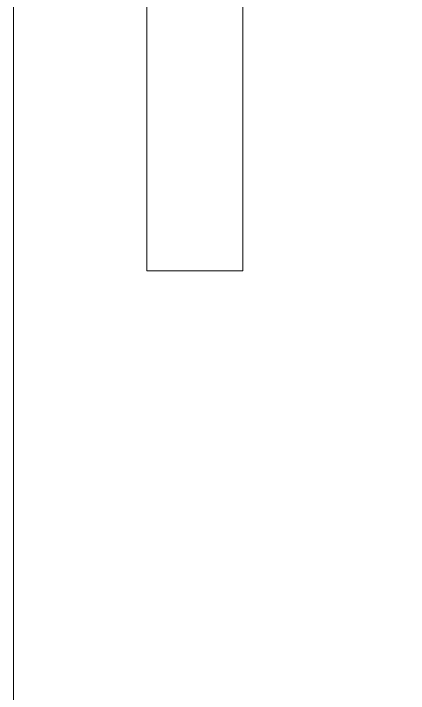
# Model space of a CAD drawing. Header units: millimetres. Extents: x -516 to 781, y -366 to 225.
# Drawn here: x -515.87 to -501.05, y -244.82 to -219.3 of the extents above; entities that cross this region are included whole.
import ezdxf

# ---------------------------------------------------------------- set-up
doc = ezdxf.new("R2010")
doc.units = ezdxf.units.MM
doc.header["$MEASUREMENT"] = 0
doc.layers.add('Layer 1', color=7, linetype='Continuous')

msp = doc.modelspace()

# ---------------------------------------------------------------- linework, layer by layer
at = {"layer": 'Layer 1', "color": 240, "lineweight": 9}
for points, knots in [([(-503.2768, -270.3399), (-503.2768, -270.3399), (-250.2612, -270.3399), (-250.2612, -270.3399), (-250.2612, -270.3399), (-250.2612, -270.3399), (-244.9901, -270.3399), (-244.9901, -270.3399), (-244.9901, -270.3399), (-244.9901, -270.3399), (-237.669, -270.3399), (-237.669, -270.3399), (-237.669, -270.3399), (-237.669, -270.3399), (-237.669, 6.5338), (-237.669, 6.5338), (-237.669, 6.5338), (-330.8883, -12.3792), (-423.6201, -12.3179), (-515.869, 6.5338), (-515.869, 6.5338), (-515.869, 6.5338), (-515.869, -270.3399), (-515.869, -270.3399), (-515.869, -270.3399), (-515.869, -270.3399), (-508.5479, -270.3399), (-508.5479, -270.3399), (-508.5479, -270.3399), (-508.5479, -270.3399), (-503.2768, -270.3399), (-503.2768, -270.3399)], [0, 0, 0, 0, 0.1111111, 0.1111111, 0.1111111, 0.1111111, 0.2222222, 0.2222222, 0.2222222, 0.2222222, 0.3333333, 0.3333333, 0.3333333, 0.3333333, 0.4444444, 0.4444444, 0.4444444, 0.4444444, 0.5555556, 0.5555556, 0.5555556, 0.5555556, 0.6666667, 0.6666667, 0.6666667, 0.6666667, 0.7777778, 0.7777778, 0.7777778, 0.7777778, 1, 1, 1, 1]), ([(-510.869, -208.7753), (-510.869, -208.7753), (-507.269, -208.7753), (-507.269, -208.7753), (-507.269, -208.7753), (-507.269, -208.7753), (-507.269, -228.9633), (-507.269, -228.9633), (-507.269, -228.9633), (-507.269, -228.9633), (-510.869, -228.9633), (-510.869, -228.9633), (-510.869, -228.9633), (-510.869, -228.9633), (-510.869, -208.7753), (-510.869, -208.7753)], [0, 0, 0, 0, 0.2, 0.2, 0.2, 0.2, 0.4, 0.4, 0.4, 0.4, 0.6, 0.6, 0.6, 0.6, 1, 1, 1, 1])]:
    msp.add_open_spline(points, degree=3, knots=knots, dxfattribs=at)

doc.saveas('drawing.dxf')
